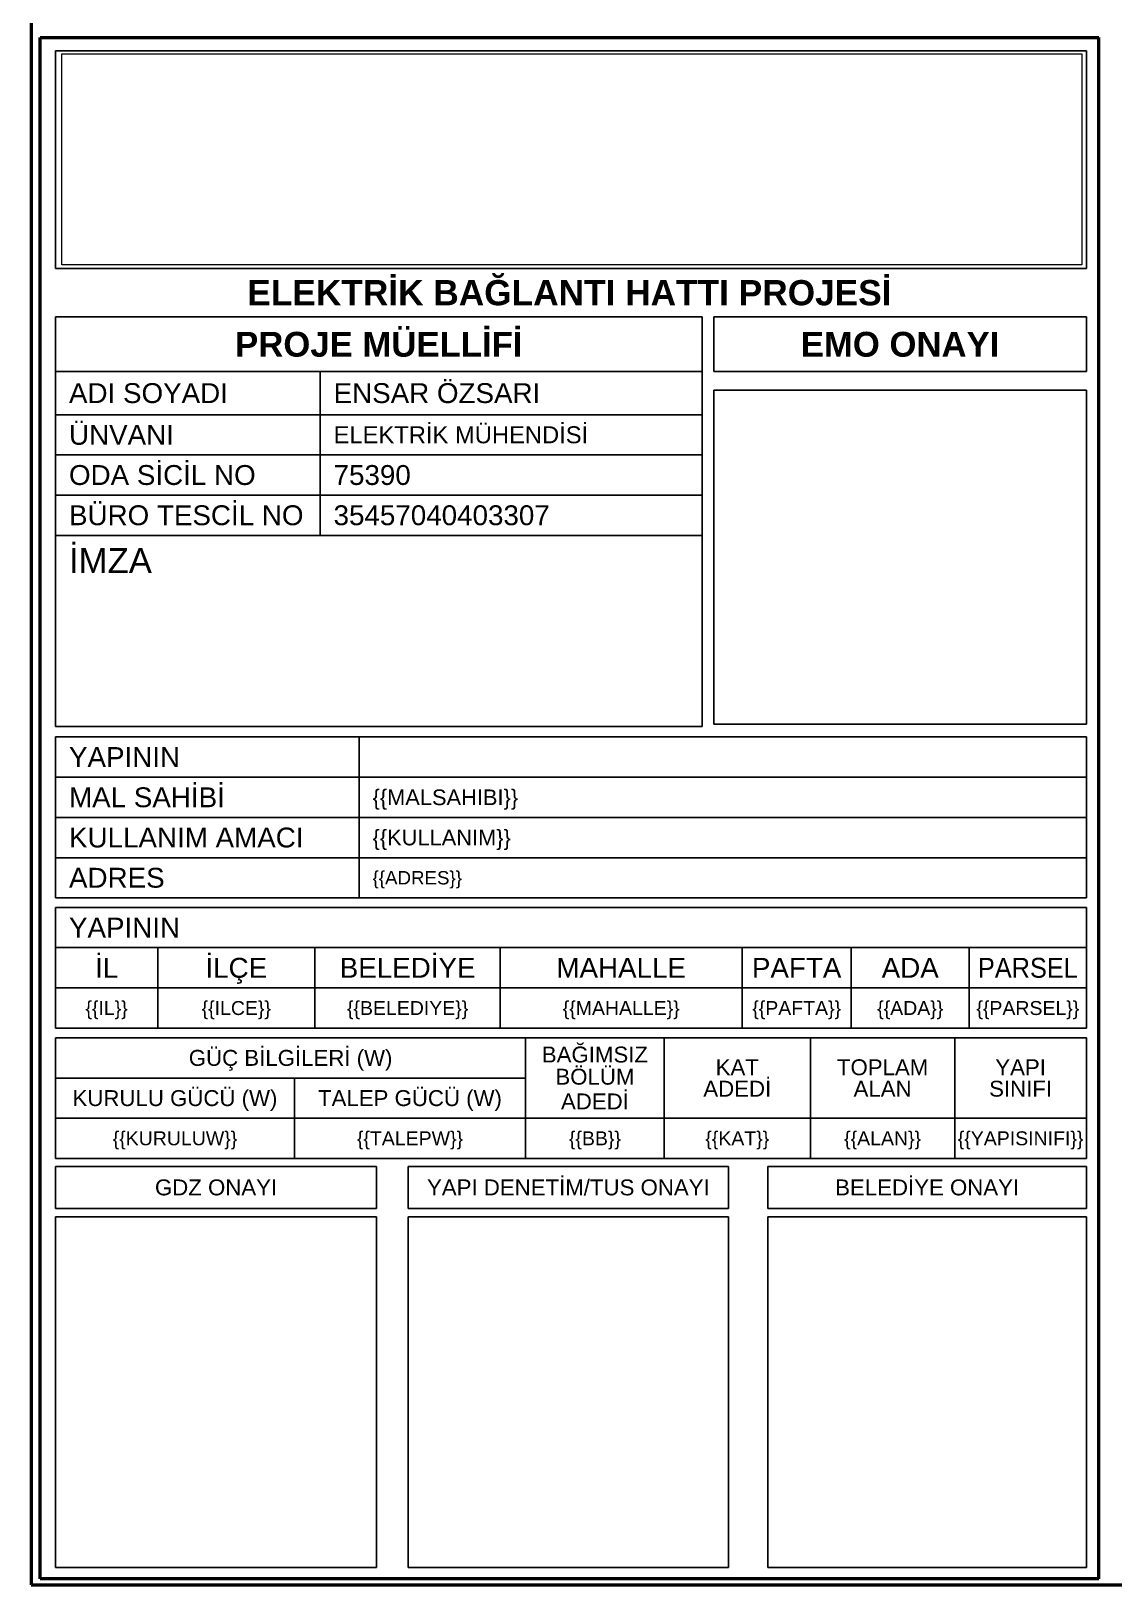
# Model space of a CAD drawing. Header units: millimetres. Extents: x -269 to 685, y 5394 to 6294.
# Drawn here: x -269.5 to -75.4, y 5393.6 to 5672 of the extents above; entities that cross this region are included whole.
import ezdxf
from ezdxf.enums import TextEntityAlignment as Align

# ---------------------------------------------------------------- set-up
doc = ezdxf.new("R2010")
doc.units = ezdxf.units.MM
for name, color, linetype, lineweight in [('BHP-ANTET', 7, 'Continuous', 25), ('BHP-RESIM', 7, 'Continuous', 13), ('LINYE', 7, 'Continuous', 53)]:
    doc.layers.add(name, color=color, linetype=linetype, lineweight=lineweight)
doc.styles.add('BHP', font='arial.ttf')
doc.styles.add('BHP-K', font='arialbd.ttf')
picture_1 = doc.add_image_def('image3', size_in_pixel=(3600, 745))

msp = doc.modelspace()

# ---------------------------------------------------------------- linework, layer by layer
at = {"layer": 'BHP-ANTET', "lineweight": 50}
for p, q in [((-267.83, 5670.91), (-78.14, 5670.91)), ((-267.83, 5394.67), (-267.83, 5670.91)), ((-78.14, 5394.67), (-78.14, 5670.91)), ((-78.14, 5394.67), (-267.83, 5394.67))]:
    msp.add_line(p, q, dxfattribs=at)
at = {"layer": 'BHP-ANTET', "lineweight": 25}
for p, q in [((-265.06, 5668.51), (-80.33, 5668.51)), ((-265.06, 5629.5), (-265.06, 5668.51)), ((-80.33, 5629.5), (-80.33, 5668.51)), ((-80.33, 5629.5), (-265.06, 5629.5)), ((-265.06, 5620.81), (-149.23, 5620.81)), ((-265.06, 5547.43), (-265.06, 5620.81)), ((-149.23, 5547.43), (-149.23, 5620.81)), ((-80.33, 5620.81), (-147.14, 5620.81)), ((-147.14, 5611.03), (-147.14, 5620.81)), ((-80.33, 5611.03), (-80.33, 5620.81)), ((-149.23, 5611.03), (-265.06, 5611.03)), ((-217.65, 5581.67), (-217.65, 5611.03)), ((-147.14, 5611.03), (-80.33, 5611.03)), ((-80.33, 5607.66), (-147.14, 5607.66)), ((-147.14, 5547.84), (-147.14, 5607.66)), ((-80.33, 5547.84), (-80.33, 5607.66)), ((-265.06, 5603.29), (-149.23, 5603.29)), ((-265.06, 5596.09), (-149.23, 5596.09)), ((-265.06, 5588.88), (-149.23, 5588.88)), ((-265.06, 5581.67), (-149.23, 5581.67)), ((-147.14, 5547.84), (-80.33, 5547.84)), ((-149.23, 5547.43), (-265.06, 5547.43)), ((-265.06, 5545.53), (-80.33, 5545.53)), ((-265.06, 5516.69), (-265.06, 5545.53)), ((-210.67, 5516.69), (-210.67, 5545.53)), ((-80.33, 5516.69), (-80.33, 5545.53)), ((-265.06, 5538.32), (-80.33, 5538.32)), ((-265.06, 5531.11), (-80.33, 5531.11)), ((-265.06, 5523.9), (-80.33, 5523.9)), ((-265.06, 5516.69), (-80.33, 5516.69)), ((-265.06, 5514.97), (-80.33, 5514.97)), ((-265.06, 5493.35), (-265.06, 5514.97)), ((-80.33, 5493.35), (-80.33, 5514.97)), ((-265.06, 5507.77), (-80.33, 5507.77)), ((-246.77, 5493.35), (-246.77, 5507.77)), ((-218.58, 5493.35), (-218.58, 5507.77)), ((-185.39, 5493.35), (-185.39, 5507.77)), ((-142.04, 5493.35), (-142.04, 5507.77)), ((-122.5, 5493.35), (-122.5, 5507.77)), ((-101.34, 5493.35), (-101.34, 5507.77)), ((-265.06, 5500.55), (-80.33, 5500.55)), ((-265.06, 5493.35), (-80.33, 5493.35)), ((-265.06, 5491.63), (-80.33, 5491.63)), ((-265.06, 5469.99), (-265.06, 5491.63)), ((-180.83, 5469.99), (-180.83, 5491.63)), ((-156.01, 5469.99), (-156.01, 5491.63)), ((-129.81, 5469.99), (-129.81, 5491.63)), ((-103.94, 5469.99), (-103.94, 5491.63)), ((-80.33, 5469.99), (-80.33, 5491.63)), ((-265.06, 5484.41), (-180.83, 5484.41)), ((-222.28, 5469.99), (-222.28, 5484.41)), ((-265.06, 5477.21), (-80.33, 5477.21)), ((-265.06, 5469.99), (-80.33, 5469.99)), ((-265.06, 5468.56), (-207.56, 5468.56)), ((-265.06, 5461.05), (-265.06, 5468.56)), ((-207.56, 5461.05), (-207.56, 5468.56)), ((-201.89, 5468.56), (-144.47, 5468.56)), ((-201.89, 5461.05), (-201.89, 5468.56)), ((-144.47, 5461.05), (-144.47, 5468.56)), ((-137.44, 5468.56), (-80.33, 5468.56)), ((-137.44, 5461.05), (-137.44, 5468.56)), ((-80.33, 5461.05), (-80.33, 5468.56)), ((-207.56, 5461.05), (-265.06, 5461.05)), ((-265.06, 5459.54), (-207.56, 5459.54)), ((-265.06, 5396.65), (-265.06, 5459.54)), ((-207.56, 5396.65), (-207.56, 5459.54)), ((-144.47, 5461.05), (-201.89, 5461.05)), ((-201.89, 5459.54), (-144.47, 5459.54)), ((-201.89, 5396.65), (-201.89, 5459.54)), ((-144.47, 5396.65), (-144.47, 5459.54)), ((-80.33, 5461.05), (-137.44, 5461.05)), ((-137.44, 5459.54), (-80.33, 5459.54)), ((-137.44, 5396.65), (-137.44, 5459.54)), ((-80.33, 5396.65), (-80.33, 5459.54)), ((-207.56, 5396.65), (-265.06, 5396.65)), ((-144.47, 5396.65), (-201.89, 5396.65)), ((-80.33, 5396.65), (-137.44, 5396.65))]:
    msp.add_line(p, q, dxfattribs=at)
at = {"layer": 'LINYE'}
for p, q in [((-269.45, 6293.56), (-269.45, 5393.56)), ((-269.45, 5393.56), (684.6, 5393.63))]:
    msp.add_line(p, q, dxfattribs=at)

# ---------------------------------------------------------------- texts
at = {"layer": 'BHP-ANTET'}
for s, height, style, p in [('ELEKTRİK BAĞLANTI HATTI PROJESİ', 4.521, 'BHP-K', (-172.99, 5622.9)), ('PROJE MÜELLİFİ', 4.453, 'BHP-K', (-207.15, 5613.69)), ('EMO ONAYI', 4.453, 'BHP-K', (-113.74, 5613.69)), ('İL', 3.562, 'BHP', (-255.92, 5502.38)), ('İLÇE', 3.562, 'BHP', (-232.68, 5502.38)), ('BELEDİYE', 3.562, 'BHP', (-201.98, 5502.38)), ('MAHALLE', 3.562, 'BHP', (-163.71, 5502.38)), ('PAFTA', 3.562, 'BHP', (-132.27, 5502.38)), ('ADA', 3.562, 'BHP', (-111.92, 5502.38)), ('GÜÇ BİLGİLERİ (W)', 2.85, 'BHP', (-222.95, 5486.59)), ('BAĞIMSIZ', 2.85, 'BHP', (-168.42, 5487.19)), ('BÖLÜM', 2.85, 'BHP', (-168.42, 5483.22)), ('KAT', 2.85, 'BHP', (-142.91, 5484.91)), ('TOPLAM', 2.85, 'BHP', (-116.87, 5484.91)), ('YAPI', 2.85, 'BHP', (-92.14, 5484.91)), ('ADEDİ', 2.85, 'BHP', (-142.91, 5481.07)), ('ALAN', 2.85, 'BHP', (-116.87, 5481.07)), ('SINIFI', 2.85, 'BHP', (-92.14, 5481.07)), ('KURULU GÜCÜ (W)', 2.85, 'BHP', (-243.67, 5479.38)), ('TALEP GÜCÜ (W)', 2.85, 'BHP', (-201.56, 5479.38)), ('ADEDİ', 2.85, 'BHP', (-168.42, 5478.79)), ('YAPI DENETİM/TUS ONAYI', 2.85, 'BHP', (-173.18, 5463.38)), ('BELEDİYE ONAYI', 2.85, 'BHP', (-108.89, 5463.38)), ('GDZ ONAYI', 2.85, 'BHP', (-236.31, 5463.38))]:
    msp.add_text(s, height=height, dxfattribs=dict(at, style=style)).set_placement(p, align=Align.CENTER)
at = {"layer": 'BHP-ANTET', "style": 'BHP'}
for s, height, p in [('ADI SOYADI', 3.562, (-262.66, 5605.38)), ('ENSAR ÖZSARI', 3.562, (-215.25, 5605.38)), ('ÜNVANI', 3.562, (-262.66, 5597.91)), ('ELEKTRİK MÜHENDİSİ', 3.046, (-215.25, 5598.17)), ('ODA SİCİL NO', 3.562, (-262.66, 5590.7)), ('75390', 3.562, (-215.25, 5590.7)), ('BÜRO TESCİL NO', 3.562, (-262.66, 5583.49)), ('35457040403307', 3.562, (-215.25, 5583.49)), ('İMZA', 4.453, (-262.66, 5574.92)), ('YAPININ', 3.562, (-262.66, 5540.15)), ('MAL SAHİBİ', 3.562, (-262.66, 5532.94)), ('KULLANIM AMACI', 3.562, (-262.66, 5525.73)), ('ADRES', 3.562, (-262.66, 5518.52)), ('YAPININ', 3.562, (-262.66, 5509.59))]:
    msp.add_text(s, height=height, dxfattribs=at).set_placement(p)
for s, height, p in [('{{MALSAHIBI}}', 2.8, (-208.27, 5534.72)), ('{{KULLANIM}}', 2.8, (-208.27, 5527.51)), ('{{ADRES}}', 2.4, (-208.27, 5520.3))]:
    msp.add_text(s, height=height, dxfattribs=at).set_placement(p, align=Align.MIDDLE_LEFT)
at = {"layer": 'BHP-ANTET', "style": 'BHP', "width": 0.911}
msp.add_text('PARSEL', height=3.562, dxfattribs=at).set_placement((-90.84, 5502.38), align=Align.CENTER)
at = {"layer": 'BHP-ANTET', "style": 'BHP'}
for s, p in [('{{IL}}', (-255.92, 5496.95)), ('{{ILCE}}', (-232.68, 5496.95)), ('{{BELEDIYE}}', (-201.98, 5496.95)), ('{{MAHALLE}}', (-163.71, 5496.95)), ('{{PAFTA}}', (-132.27, 5496.95)), ('{{ADA}}', (-111.92, 5496.95)), ('{{PARSEL}}', (-90.84, 5496.95)), ('{{KURULUW}}', (-243.67, 5473.6)), ('{{TALEPW}}', (-201.56, 5473.6)), ('{{BB}}', (-168.42, 5473.6)), ('{{KAT}}', (-142.91, 5473.6)), ('{{ALAN}}', (-116.87, 5473.6)), ('{{YAPISINIFI}}', (-92.14, 5473.6))]:
    msp.add_text(s, height=2.5, dxfattribs=at).set_placement(p, align=Align.MIDDLE_CENTER)

# ---------------------------------------------------------------- pictures from other files: only their frames are drawn
at = {"layer": 'BHP-RESIM'}
image = msp.add_image(picture_1, insert=(-263.93, 5630.18), size_in_units=(182.75, 37.81), dxfattribs=at)

# ---------------------------------------------------------------- next in the draw order: wipeouts: each hides what was drawn before it
msp.add_wipeout([(-269.45, 5393.65), (-269.4, 5393.65), (-269.4, 5393.7), (-269.45, 5393.7)])

doc.saveas('drawing.dxf')
